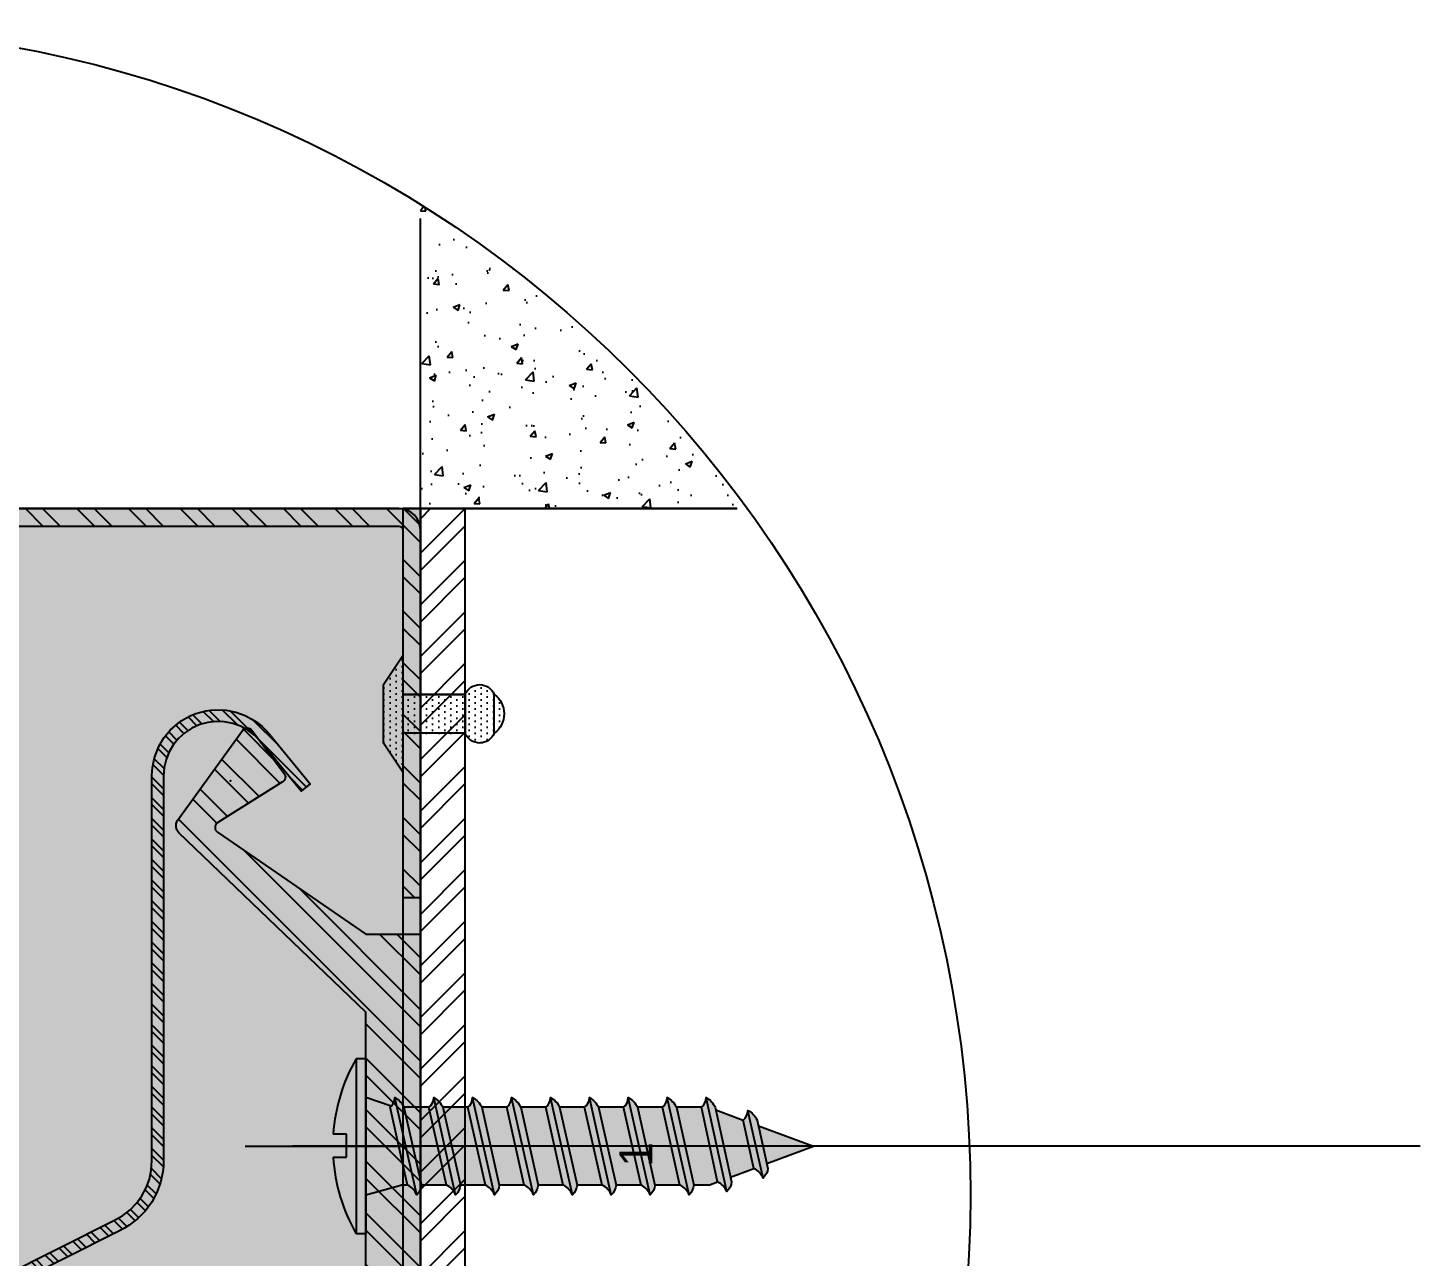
# Model space of a CAD drawing. Header units: millimetres. Extents: x -244126 to 368105, y -173968 to 259060.
# Drawn here: x 43836.1 to 43907.6, y 48492 to 48555.2 of the extents above; entities that cross this region are included whole.
import ezdxf
from ezdxf.xclip import XClip

# ---------------------------------------------------------------- set-up
doc = ezdxf.new("R2010")
doc.units = ezdxf.units.MM
doc.header["$MEASUREMENT"] = 0
doc.header["$XCLIPFRAME"] = 0
doc.linetypes.add('HIDDEN', pattern=[9.524999999999999, 6.35, -3.175])
for name, color, linetype in [('000 - H A T C H', 8, 'Continuous'), ('000 - SYMBOL CON', 1, 'Continuous'), ('000 - WIPEOUT', 250, 'Continuous'), ('001 - ASCESSORIES', 1, 'Continuous'), ('002 - STRUCTURAL STEEL', 4, 'Continuous'), ('004 - CONCRETE', 5, 'Continuous'), ('A03_SUN LOUVER', 7, 'Continuous')]:
    doc.layers.add(name, color=color, linetype=linetype)
doc.styles.add('Cetury Gothic', font='GOTHIC.TTF')

# ---------------------------------------------------------------- blocks, each defined once
blk = doc.blocks.new('*U2923')
at = {"layer": '001 - ASCESSORIES', "color": 0}
for points in [[(55, 0), (-19.99999999999999, 0), (-19.99999999999991, 2300.000000000007), (55.00000000000007, 2300.000000000007)], [(54.10000000000001, 0), (55, 0), (55.00000000000007, 2300.000000000007), (54.10000000000008, 2300.000000000007)]]:
    blk.add_lwpolyline(points, close=True, dxfattribs=at)
blk = doc.blocks.new('000 - CONCRETE_COLUMN_100x100mm.-CUT_VIEW')
at = {"layer": '000 - H A T C H'}
h = blk.add_hatch(dxfattribs=at)
h.set_pattern_fill('AR-CONC', color=256, scale=4)
h.set_pattern_definition([(49.99999999999999, (-55619.50714703618, -25057.84027409997), (28.69040730403014, -2.510085399303804), [3, -33]), (355, (-55619.50714703618, -25057.84027409997), (-5.55005334452, 30.08768534800047), [2.4, -26.4]), (100.45144446, (-55617.11627979618, -25058.04944785997), (23.14035386908448, 27.57759963874518), [2.549607679999999, -28.04568447999999]), (46.18420000000001, (-55619.50714703618, -25049.84027409997), (42.68965322686289, -6.620771231723062), [4.5, -49.5]), (96.63563549, (-55615.94967723618, -25050.39200637997), (37.38647782696913, 38.96474403098202), [3.82441368, -42.06855039999999]), (351.1841639899999, (-55619.50714703618, -25049.84027409997), (37.38647780219092, 38.96474401079961), [3.6, -39.60000004]), (21, (-55615.50714703618, -25051.84027409997), (23.87628208473847, -16.10475562661355), [3, -33]), (326.0000000000001, (-55615.50714703618, -25051.84027409997), (9.732613276863269, 29.00600180187412), [2.4, -26.4]), (71.45144474, (-55613.51745687618, -25053.18233705997), (33.60889506919884, 12.90124611225415), [2.5496076, -28.04568448]), (37.50000000000001, (-55619.50714703618, -25057.84027409997), (0.4863942126916267, 13.31575415325246), [0, -26.08, 0, -26.8, 0, -26.5]), (7.499999999999999, (-55619.50714703618, -25057.84027409997), (10.52278149768594, 15.77646847529441), [0, -15.28, 0, -25.48, 0, -10.1]), (327.5, (-55628.42714703618, -25057.84027409997), (21.35289744689636, -0.9021948693751902), [0, -10, 0, -31.2, 0, -41.4]), (317.5, (-55632.42714703618, -25057.84027409997), (23.32744677369545, 4.004199293292709), [0, -13, 0, -20.72, 0, -29.4])])
h.paths.add_polyline_path([(-49.99999999999272, -50), (50.00000000000728, -50), (50.00000000000728, 50), (-49.99999999999272, 50)])
at = {"layer": '004 - CONCRETE'}
blk.add_lwpolyline([(-49.99999999999272, -50), (50.00000000000728, -50), (50.00000000000728, 50), (-49.99999999999272, 50)], close=True, dxfattribs=at)
blk = doc.blocks.new('000 - ASSCESSORIES_FAMELINE_AL.WALL_ANGLE_WA-25x100x0.9mm._CUT_VIEW')
at = {"layer": '000 - H A T C H'}
h = blk.add_hatch(dxfattribs=at)
h.set_pattern_fill('ANSI32', color=8, scale=5)
h.set_pattern_definition([(45, (9126.765496107295, -47348.39203373419), (-1.325825214724777, 1.325825214724777), []), (45, (9127.649379582295, -47348.39203373419), (-1.325825214724777, 1.325825214724777), [])])
edge = h.paths.add_edge_path()
edge.add_arc((-18.89999999999236, -1.100000000007642), 0.2000000000061846, 89.99999999947892, 179.9999999994784, ccw=False)
edge.add_line((-18.89999999999054, -0.9000000000014552), (0, -0.9000000000014552))
edge.add_line((0, -0.9000000000014552), (0, 0))
edge.add_line((0, 0), (-18.89999999999054, 0))
edge.add_arc((-18.89999999999236, -1.10000000000764), 1.10000000000764, 89.99999999990526, 179.9999999999053)
edge.add_line((-20, -1.100000000005821), (-20, -73.89999999999418))
edge.add_arc((-18.89999999999236, -73.89999999999236), 1.10000000000764, 180.0000000000948, 270.0000000000948)
edge.add_line((-18.89999999999054, -75), (3.849999999983993, -75))
edge.add_arc((3.849999999983995, -73.84999999999854), 1.150000000001455, 270, 450)
edge.add_line((3.849999999983995, -72.69999999999709), (-3.000000000003636, -72.69999999999709))
edge.add_line((-3.000000000003636, -72.69999999999709), (-3.000000000003636, -73.59999999999854))
edge.add_line((-3.000000000003636, -73.59999999999854), (2.899999999994181, -73.59999999999854))
edge.add_line((2.899999999994181, -73.59999999999854), (3.849999999980357, -73.59999999999127))
edge.add_arc((3.849999999980357, -73.8499999999949), 0.250000000003638, -90, 90, ccw=False)
edge.add_line((3.849999999980357, -74.09999999999854), (-18.89999999999054, -74.09999999999854))
edge.add_arc((-18.89999999999236, -73.89999999999236), 0.2000000000061846, 180.0000000005211, 270.0000000005211, ccw=False)
edge.add_line((-19.09999999999854, -73.89999999999418), (-19.09999999999854, -6.594370931306912))
edge.add_line((-19.09999999999854, -6.594370931306912), (-19.09999999999854, -1.100000000005821))
at = {"layer": '001 - ASCESSORIES', "color": 0}
blk.add_lwpolyline([(-19.09999999999854, -1.100000000005821, -0.41421356237309), (-18.89999999999054, -0.9000000000014552), (0, -0.9000000000014552), (0, 0), (-18.89999999999054, 0, 0.4142135623730951), (-20, -1.100000000005821), (-20, -73.89999999999418, 0.4142135623730951), (-18.89999999999054, -75), (3.849999999983995, -75, 1), (3.849999999983995, -72.69999999999709), (-3.000000000003636, -72.69999999999709), (-3.000000000003636, -73.59999999999854), (2.899999999994181, -73.59999999999854), (3.849999999980357, -73.59999999999127, -1), (3.849999999980357, -74.09999999999854), (-18.89999999999054, -74.09999999999854, -0.4142135623730951), (-19.09999999999854, -73.89999999999418), (-19.09999999999854, -6.594370931306912)], format="xyb", close=True, dxfattribs=at)
blk = doc.blocks.new('000 - FAMELINE_AL.SUN_LV_70Z_CUT_VIEW')
at = {"layer": '000 - H A T C H'}
h = blk.add_hatch(dxfattribs=at)
h.set_pattern_fill('ANSI32', color=8, scale=2)
h.set_pattern_definition([(45, (0, 0), (-0.5303300858899107, 0.5303300858899107), []), (45, (0.35355339, 0), (-0.5303300858899107, 0.5303300858899107), [])])
edge = h.paths.add_edge_path()
edge.add_arc((-41.71909435685664, 63.80189602588693), 3.399999999999986, 359.7688178317894, 500.7773137959305)
edge.add_line((-44.35305455737182, 65.95183873724041), (-46.44665398359939, 63.3869064088849))
edge.add_line((-46.44665398359939, 63.3869064088849), (-45.98183747762232, 63.00750475393761))
edge.add_line((-45.98183747762232, 63.00750475393761), (-43.88823805138236, 65.57243708230635))
edge.add_arc((-41.71909435685045, 63.8018960258951), 2.799999999993822, -0.25475025521330963, 140.7773137957614, ccw=False)
edge.add_line((-38.91912203336574, 63.78944662088733), (-38.9191220333887, 44.01972320168352))
edge.add_arc((-34.9191220333887, 44.01972320168352), 4, 180, 244.3295045191594)
edge.add_line((-36.6519020997646, 40.41452234159676), (0.8728362579277018, 21.54602793816775))
edge.add_arc((-0.6000267984897698, 18.4816072070802), 3.400000000011559, 1.3181988833821379e-10, 64.32950451929122, ccw=False)
edge.add_line((2.799973201521789, 18.48160720708802), (2.799973201515968, -0.01085875736750097))
edge.add_arc((-1.672240363737032e-06, -4.791312291807515e-06), 2.799995911112356, 214.4412264402325, 359.7778968172909, ccw=False)
edge.add_line((-2.309177256072871, -1.58357203815649), (-4.075200694191153, 0.9916572906804504))
edge.add_line((-4.075200694191153, 0.9916572906804504), (-4.570024391912739, 0.6523204253608128))
edge.add_line((-4.570024391912739, 0.6523204253608128), (-2.804000953798055, -1.922908903484404))
edge.add_arc((1.343924971308752e-13, -6.008527009271347e-13), 3.399999999999771, 214.4412879448393, 359.7725146033154)
edge.add_line((3.399973201521789, -0.01349921971996082), (3.399973201521789, 18.48160720708802))
edge.add_arc((-0.600026798489675, 18.48160720708033), 4.000000000011464, 1.101744141655805e-10, 64.32950451926962)
edge.add_line((1.132753267884254, 22.08680806718075), (-36.39198508980822, 40.95530247060977))
edge.add_arc((-34.9191220333887, 44.01972320168352), 3.400000000000007, 180, 244.3295045191593, ccw=False)
edge.add_line((-38.3191220333887, 44.01972320168352), (-38.31912203338288, 63.78817741812782))
at = {"layer": 'A03_SUN LOUVER', "color": 0}
blk.add_lwpolyline([(-38.31912203339264, 63.78817743708649, 0.706785714724799), (-44.35305455737182, 65.95183873724041), (-46.44665398359939, 63.3869064088849), (-45.98183747762232, 63.00750475393761), (-43.88823805138236, 65.57243708230635, -0.7069399320194617), (-38.91912203336574, 63.78944662088733), (-38.9191220333887, 44.01972320168352, 0.2883019779868358), (-36.6519020997646, 40.41452234159676), (0.8728362579277018, 21.54602793816775, -0.2883019779868358), (2.799973201521789, 18.48160720708802), (2.799973201515968, -0.01085875736750097, -0.7354915496662431), (-2.309177256072871, -1.58357203815649), (-4.075200694191153, 0.9916572906804504), (-4.570024391912739, 0.6523204253608128), (-2.804000953798055, -1.922908903484404, 0.7354549486294412), (3.399973201521789, -0.01349921971996082), (3.399973201521789, 18.48160720708802, 0.2883019779868358), (1.132753267884254, 22.08680806718075), (-36.39198508980822, 40.95530247060977, -0.2883019779868358), (-38.3191220333887, 44.01972320168352), (-38.31912203338288, 63.78817741812782)], format="xyb", dxfattribs=at)
blk = doc.blocks.new('000 - ASSCESSORIES_FAMELINE_AL.FLEX_BK_FOR_70Z_[70Z-BK]_CUT_VIEW')
at = {"layer": '000 - H A T C H'}
h = blk.add_hatch(dxfattribs=at)
h.set_pattern_fill('ANSI32', color=8, scale=0.005)
h.set_pattern_definition([(45, (9.087006977919415, -46.378), (-0.001325825214724777, 0.001325825214724777), []), (45, (9.087890861394415, -46.378), (-0.001325825214724777, 0.001325825214724777), [])])
edge = h.paths.add_edge_path()
edge.add_line((-0.01277954649654411, -0.00975276040116313), (-0.01297954649656303, -0.009952760401567673))
edge.add_line((-0.01297954649656141, -0.009952760401567673), (-0.01317954649658215, -0.00975276040116313))
edge.add_line((-0.01317954649658226, -0.00975276040116313), (-0.013379546496603, -0.009952760401567673))
edge.add_line((-0.01337954649660311, -0.009952760401567673), (-0.01357954649662385, -0.00975276040116313))
edge.add_line((-0.01357954649662396, -0.00975276040116313), (-0.0137795464966447, -0.009952760401567673))
edge.add_line((-0.01377954649664481, -0.009952760401567673), (-0.01397954649666919, -0.00975276040116313))
edge.add_line((-0.01397954649666922, -0.00975276040116313), (-0.01417954649669177, -0.009952760401567673))
edge.add_line((-0.01417954649669184, -0.009952760401567673), (-0.01437954649671258, -0.00975276040116313))
edge.add_line((-0.01437954649671269, -0.00975276040116313), (-0.01457954649673343, -0.009952760401567673))
edge.add_line((-0.01457954649673354, -0.009952760401567673), (-0.01477954649675428, -0.00975276040116313))
edge.add_line((-0.01477954649675439, -0.00975276040116313), (-0.01497954649677513, -0.009952760401567673))
edge.add_line((-0.01497954649677524, -0.009952760401567673), (-0.01517954649679416, -0.00975276040116313))
edge.add_line((-0.01517954649679432, -0.00975276040116313), (-0.01537954649681505, -0.009952760401567673))
edge.add_line((-0.01537954649681517, -0.009952760401567673), (-0.0155795464968359, -0.00975276040116313))
edge.add_line((-0.01557954649683602, -0.00975276040116313), (-0.01577954649685675, -0.009952760401567673))
edge.add_line((-0.01577954649685687, -0.009952760401567673), (-0.0159795464968776, -0.00975276040116313))
edge.add_line((-0.01597954649687772, -0.00975276040116313), (-0.01617954649689663, -0.009952760401567673))
edge.add_line((-0.01617954649689501, -0.009952760401567673), (-0.01637954649691575, -0.00975276040116313))
edge.add_line((-0.01637954649691586, -0.00975276040116313), (-0.0165795464969366, -0.009952760401567673))
edge.add_line((-0.01657954649693671, -0.009952760401567673), (-0.01677954649695745, -0.00975276040116313))
edge.add_line((-0.01677954649695756, -0.00975276040116313), (-0.0169795464969783, -0.009952760401567673))
edge.add_line((-0.01697954649697841, -0.009952760401567673), (-0.01717954649700279, -0.00975276040116313))
edge.add_line((-0.01717954649700282, -0.00975276040116313), (-0.01737954649702537, -0.009952760401567673))
edge.add_line((-0.01737954649702544, -0.009952760401567673), (-0.01757954649704618, -0.00975276040116313))
edge.add_line((-0.01757954649704629, -0.00975276040116313), (-0.01777954649706703, -0.009952760401567673))
edge.add_line((-0.01777954649706714, -0.009952760401567673), (-0.01797954649708788, -0.00975276040116313))
edge.add_line((-0.01797954649708799, -0.00975276040116313), (-0.01817954649710873, -0.009952760401567673))
edge.add_line((-0.01817954649710884, -0.009952760401567673), (-0.01837954649712776, -0.00975276040116313))
edge.add_line((-0.01837954649712792, -0.00975276040116313), (-0.01857954649714865, -0.009952760401567673))
edge.add_line((-0.01857954649714877, -0.009952760401567673), (-0.0187795464971695, -0.00975276040116313))
edge.add_line((-0.01877954649716962, -0.00975276040116313), (-0.01897954649719035, -0.009952760401567673))
edge.add_line((-0.01897954649719047, -0.009952760401567673), (-0.0191795464972112, -0.00975276040116313))
edge.add_line((-0.01917954649721132, -0.00975276040116313), (-0.01937954649723024, -0.009952760401567673))
edge.add_line((-0.01937954649722862, -0.009952760401567673), (-0.01957954649724935, -0.00975276040116313))
edge.add_line((-0.01957954649724947, -0.00975276040116313), (-0.0197795464972702, -0.009952760401567673))
edge.add_line((-0.01977954649727032, -0.009952760401567673), (-0.01997954649729105, -0.00975276040116313))
edge.add_line((-0.01997954649729117, -0.00975276040116313), (-0.0201795464973119, -0.009952760401567673))
edge.add_line((-0.02017954649731202, -0.009952760401567673), (-0.02037954649733639, -0.00975276040116313))
edge.add_line((-0.02037954649733642, -0.00975276040116313), (-0.02057954649735898, -0.009952760401567673))
edge.add_line((-0.02057954649735905, -0.009952760401567673), (-0.02077954649737978, -0.00975276040116313))
edge.add_line((-0.0207795464973799, -0.00975276040116313), (-0.02097954649740063, -0.009952760401567673))
edge.add_line((-0.02097954649740075, -0.009952760401567673), (-0.02117954649742148, -0.00975276040116313))
edge.add_line((-0.0211795464974216, -0.00975276040116313), (-0.02137954649744233, -0.009952760401567673))
edge.add_line((-0.02137954649744245, -0.009952760401567673), (-0.02157954649746137, -0.00975276040116313))
edge.add_line((-0.02157954649746152, -0.00975276040116313), (-0.02177954649748226, -0.009952760401567673))
edge.add_line((-0.02177954649748237, -0.009952760401567673), (-0.02197954649750311, -0.00975276040116313))
edge.add_line((-0.02197954649750322, -0.00975276040116313), (-0.02217954649752396, -0.009952760401567673))
edge.add_line((-0.02217954649752407, -0.009952760401567673), (-0.02237954649754481, -0.00975276040116313))
edge.add_line((-0.02237954649754492, -0.00975276040116313), (-0.02257954649756384, -0.009952760401567673))
edge.add_line((-0.02257954649756222, -0.009952760401567673), (-0.02277954649758296, -0.00975276040116313))
edge.add_line((-0.02277954649758307, -0.00975276040116313), (-0.02297954649760381, -0.009952760401567673))
edge.add_line((-0.02297954649760392, -0.009952760401567673), (-0.02317954649762466, -0.00975276040116313))
edge.add_line((-0.02317954649762477, -0.00975276040116313), (-0.02337954649764551, -0.009952760401567673))
edge.add_line((-0.02337954649764562, -0.009952760401567673), (-0.02357954649767, -0.00975276040116313))
edge.add_line((-0.02357954649767002, -0.00975276040116313), (-0.02377954649769258, -0.009952760401567673))
edge.add_line((-0.02377954649769265, -0.009952760401567673), (-0.02397954649771339, -0.00975276040116313))
edge.add_line((-0.0239795464977135, -0.00975276040116313), (-0.02417954649774151, -0.009952760401567673))
edge.add_line((-0.02417954649774146, -0.009952760401567673), (-0.02437954649775492, -0.00975276040116313))
edge.add_line((-0.0243795464977552, -0.00975276040116313), (-0.02457954649778321, -0.009952760401567673))
edge.add_line((-0.02457954649778316, -0.009952760401567673), (-0.02477954649780389, -0.00975276040116313))
edge.add_line((-0.02477954649780401, -0.00975276040116313), (-0.02497954649782474, -0.009952760401567673))
edge.add_line((-0.02497954649782486, -0.009952760401567673), (-0.02517954649784377, -0.00975276040116313))
edge.add_line((-0.02517954649784393, -0.00975276040116313), (-0.02537954649786467, -0.009952760401567673))
edge.add_line((-0.02537954649786478, -0.009952760401567673), (-0.02557954649788552, -0.00975276040116313))
edge.add_line((-0.02557954649788563, -0.00975276040116313), (-0.02577954649790637, -0.009952760401567673))
edge.add_line((-0.02577954649790648, -0.009952760401567673), (-0.02597954649792722, -0.00975276040116313))
edge.add_line((-0.02597954649792555, -0.00975276040116313), (-0.02617954649794447, -0.009952760401567673))
edge.add_line((-0.02617954649794463, -0.009952760401567673), (-0.02637954649796536, -0.00975276040116313))
edge.add_line((-0.02637954649796548, -0.00975276040116313), (-0.02657954649798621, -0.009952760401567673))
edge.add_line((-0.02657954649798633, -0.009952760401567673), (-0.02677954649800706, -0.00975276040116313))
edge.add_line((-0.02677954649800718, -0.00975276040116313), (-0.02697954649802974, -0.009952760401567673))
edge.add_line((-0.0269795464980298, -0.009952760401567673), (-0.02717954649805418, -0.00975276040116313))
edge.add_line((-0.02717954649805421, -0.00975276040116313), (-0.02737954649807494, -0.009952760401567673))
edge.add_line((-0.02737954649807506, -0.009952760401567673), (-0.02757954649809579, -0.00975276040116313))
edge.add_line((-0.02757954649809591, -0.00975276040116313), (-0.02967954649830546, -0.00975276040116313))
edge.add_line((-0.02967954649830595, -0.00975276040116313), (-0.02967954649830595, -0.005952760400752766))
edge.add_line((-0.02967954649830595, -0.005952760400752766), (-0.05031824556958587, 0.03563496930928506))
edge.add_arc((-0.05121400561373868, 0.03519043141033507), 0.001000000000151382, 26.39377746178776, 75.8219355794282)
edge.add_line((-0.05096906939608736, 0.03615997060479259), (-0.05502790629977783, 0.03718536098029273))
edge.add_arc((-0.0552728425175335, 0.03621582178585214), 0.001000000000162513, 75.82193557346436, 104.1780643993373)
edge.add_line((-0.05551777873482955, 0.03718536098040914), (-0.06002284251777767, 0.03604723960325629))
edge.add_line((-0.06002284251777645, 0.03604723960325629), (-0.06566181365886668, 0.03683974531472614))
edge.add_arc((-0.06559222710857426, 0.03733487934893276), 0.0004999999998133708, 168.4409523074406, 262.0000000186345, ccw=False)
edge.add_line((-0.06608208646855651, 0.03743506820683962), (-0.06601507415376996, 0.0377627155153312))
edge.add_arc((-0.06552521479402351, 0.03766252665701586), 0.0004999999996624719, 87.06799968467601, 168.4409522554503, ccw=False)
edge.add_arc((-0.06495843581486405, 0.04872858665620328), 0.01058056507243212, 267.06799962155, 291.9915223716762)
edge.add_arc((-0.0601375721881432, 0.03943023958709091), 0.001000000000519413, 210.8217160004619, 511.7252351100696)
edge.add_arc((-0.06392995079279906, 0.03099271075333121), 0.009374857828702345, 71.90549630057217, 97.73897321563683)
edge.add_arc((-0.06523276939259937, 0.0405794483473656), 0.0002999999997556577, 168.4409523378007, 277.73897327017005, ccw=False)
edge.add_line((-0.06552668500849279, 0.04063956166192639), (-0.06541458793621961, 0.04118764456461924))
edge.add_arc((-0.06492472857595288, 0.04108745570658101), 0.0005000000001152923, 105.0000000089477, 168.4409522992529, ccw=False)
edge.add_line((-0.06505413809860983, 0.0415704186198198), (-0.06025266056207801, 0.0428301757283478))
edge.add_line((-0.06025266056207812, 0.0428301757283478), (-0.0492526605609267, 0.03804723960366374))
edge.add_line((-0.04925266056092603, 0.03804723960366374), (-0.02567954649789006, -0.006952760400956493))
edge.add_line((-0.02567954649789073, -0.006952760400956493), (-0.01187954649644718, -0.006952760400956493))
edge.add_line((-0.01187954649644674, -0.006952760400956493), (-0.002662942001011132, 0.002656586377350152))
edge.add_arc((-0.002304552747116162, 0.002307935918011594), 0.0005000000001045974, 59.98307022082429, 135.7891445572969, ccw=False)
edge.add_line((-0.002054424811218425, 0.002740874730996268), (0.002599041332761615, -0.0006066714323025623))
edge.add_arc((0.002423851587606052, -0.0008502049067118378), 0.0002999999999414777, -53.13000000248172, 54.27003670094422, ccw=False)
edge.add_line((0.002603852016303421, -0.001090204585118215), (0.0003817467584736676, -0.002756789730629123))
edge.add_arc((0.0002017463293952915, -0.002516790052546014), 0.0002999999999117129, 212.0053832946578, 306.8700000934011, ccw=False)
edge.add_line((-5.265316149127841e-05, -0.002675789734887246), (-0.002137095849296046, 0.0006593185663730881))
edge.add_arc((-0.002391495340415162, 0.0005003188842422901), 0.0003000000000012833, 32.00538323809544, 145.4914770709103)
edge.add_line((-0.002638707917848038, 0.0006702775308511377), (-0.007879546496031722, -0.006952760400956493))
edge.add_line((-0.007879546496033285, -0.006952760400956493), (-0.007879546496033285, -0.00975276040116313))
edge.add_line((-0.007879546496033285, -0.00975276040116313), (-0.00997954649625011, -0.00975276040116313))
edge.add_line((-0.009979546496248659, -0.00975276040116313), (-0.01017954649626939, -0.009952760401567673))
edge.add_line((-0.01017954649626951, -0.009952760401567673), (-0.01037954649629024, -0.00975276040116313))
edge.add_line((-0.01037954649629036, -0.00975276040116313), (-0.0105795464963111, -0.009952760401567673))
edge.add_line((-0.01057954649631121, -0.009952760401567673), (-0.01077954649633558, -0.00975276040116313))
edge.add_line((-0.01077954649633561, -0.00975276040116313), (-0.01097954649635817, -0.009952760401567673))
edge.add_line((-0.01097954649635824, -0.009952760401567673), (-0.01117954649637897, -0.00975276040116313))
edge.add_line((-0.01117954649637909, -0.00975276040116313), (-0.01137954649639982, -0.009952760401567673))
edge.add_line((-0.01137954649639994, -0.009952760401567673), (-0.01157954649642067, -0.00975276040116313))
edge.add_line((-0.01157954649642079, -0.00975276040116313), (-0.01177954649644153, -0.009952760401567673))
edge.add_line((-0.01177954649644164, -0.009952760401567673), (-0.01197954649646056, -0.00975276040116313))
edge.add_line((-0.01197954649646071, -0.00975276040116313), (-0.01217954649648145, -0.009952760401567673))
edge.add_line((-0.01217954649648156, -0.009952760401567673), (-0.0123795464965023, -0.00975276040116313))
edge.add_line((-0.01237954649650241, -0.00975276040116313), (-0.01257954649652315, -0.009952760401567673))
edge.add_line((-0.01257954649652326, -0.009952760401567673), (-0.012779546496544, -0.00975276040116313))
at = {"layer": '001 - ASCESSORIES', "color": 0, "linetype": 'ByBlock'}
blk.add_lwpolyline([(-0.02567954649789073, -0.006952760400956493), (-0.01187954649644674, -0.006952760400956493), (-0.002662942001011359, 0.002656586377348447, -0.343381406372472), (-0.002054424811218425, 0.002740874730996268), (0.002599041332763008, -0.0006066714323011979, -0.5062323687275436), (0.002603852016303421, -0.001090204585118215), (0.0003817467584728007, -0.002756789730625542, -0.4393056243868863), (-5.265316149127841e-05, -0.002675789734887246), (-0.002137095849295889, 0.0006593185663774648, 0.5400558432090684), (-0.002638707917848038, 0.0006702775308511377), (-0.007879546496033285, -0.006952760400956493), (-0.007879546496033285, -0.00975276040116313), (-0.009979546496248659, -0.00975276040116313), (-0.01017954649626951, -0.009952760401567673), (-0.01037954649629036, -0.00975276040116313), (-0.01057954649631121, -0.009952760401567673), (-0.01077954649633561, -0.00975276040116313), (-0.01097954649635824, -0.009952760401567673), (-0.01117954649637909, -0.00975276040116313), (-0.01137954649639994, -0.009952760401567673), (-0.01157954649642079, -0.00975276040116313), (-0.01177954649644164, -0.009952760401567673), (-0.01197954649646071, -0.00975276040116313), (-0.01217954649648156, -0.009952760401567673), (-0.01237954649650241, -0.00975276040116313), (-0.01257954649652326, -0.009952760401567673), (-0.01277954649654411, -0.00975276040116313), (-0.01297954649656141, -0.009952760401567673), (-0.01317954649658226, -0.00975276040116313), (-0.01337954649660311, -0.009952760401567673), (-0.01357954649662396, -0.00975276040116313), (-0.01377954649664481, -0.009952760401567673), (-0.01397954649666922, -0.00975276040116313), (-0.01417954649669184, -0.009952760401567673), (-0.01437954649671269, -0.00975276040116313), (-0.01457954649673354, -0.009952760401567673), (-0.01477954649675439, -0.00975276040116313), (-0.01497954649677524, -0.009952760401567673), (-0.01517954649679432, -0.00975276040116313), (-0.01537954649681517, -0.009952760401567673), (-0.01557954649683602, -0.00975276040116313), (-0.01577954649685687, -0.009952760401567673), (-0.01597954649687772, -0.00975276040116313), (-0.01617954649689501, -0.009952760401567673), (-0.01637954649691586, -0.00975276040116313), (-0.01657954649693671, -0.009952760401567673), (-0.01677954649695756, -0.00975276040116313), (-0.01697954649697841, -0.009952760401567673), (-0.01717954649700282, -0.00975276040116313), (-0.01737954649702544, -0.009952760401567673), (-0.01757954649704629, -0.00975276040116313), (-0.01777954649706714, -0.009952760401567673), (-0.01797954649708799, -0.00975276040116313), (-0.01817954649710884, -0.009952760401567673), (-0.01837954649712792, -0.00975276040116313), (-0.01857954649714877, -0.009952760401567673), (-0.01877954649716962, -0.00975276040116313), (-0.01897954649719047, -0.009952760401567673), (-0.01917954649721132, -0.00975276040116313), (-0.01937954649722862, -0.009952760401567673), (-0.01957954649724947, -0.00975276040116313), (-0.01977954649727032, -0.009952760401567673), (-0.01997954649729117, -0.00975276040116313), (-0.02017954649731202, -0.009952760401567673), (-0.02037954649733642, -0.00975276040116313), (-0.02057954649735905, -0.009952760401567673), (-0.0207795464973799, -0.00975276040116313), (-0.02097954649740075, -0.009952760401567673), (-0.0211795464974216, -0.00975276040116313), (-0.02137954649744245, -0.009952760401567673), (-0.02157954649746152, -0.00975276040116313), (-0.02177954649748237, -0.009952760401567673), (-0.02197954649750322, -0.00975276040116313), (-0.02217954649752407, -0.009952760401567673), (-0.02237954649754492, -0.00975276040116313), (-0.02257954649756222, -0.009952760401567673), (-0.02277954649758307, -0.00975276040116313), (-0.02297954649760392, -0.009952760401567673), (-0.02317954649762477, -0.00975276040116313), (-0.02337954649764562, -0.009952760401567673), (-0.02357954649767002, -0.00975276040116313), (-0.02377954649769265, -0.009952760401567673), (-0.0239795464977135, -0.00975276040116313), (-0.02417954649774146, -0.009952760401567673), (-0.0243795464977552, -0.00975276040116313), (-0.02457954649778316, -0.009952760401567673)], format="xyb", dxfattribs=at)
at = {"layer": '001 - ASCESSORIES', "color": 0}
blk.add_point((6.834375005482229e-06, 7.105427357601002e-15), dxfattribs=at)
at = {"layer": 'Defpoints', "color": 250, "linetype": 'HIDDEN', "ltscale": 0.5}
blk.add_line((-0.01877954649716784, -0.000752955738271055), (-0.01877954649716784, -0.01315256506364193), dxfattribs=at)
blk = doc.blocks.new('*U2958')
at = {"layer": '001 - ASCESSORIES', "color": 2, "xscale": 1000, "yscale": 1000, "zscale": 1000}
blk.add_blockref('000 - ASSCESSORIES_FAMELINE_AL.FLEX_BK_FOR_70Z_[70Z-BK]_CUT_VIEW', (1136, 9.75276040116296), dxfattribs=at)
at = {"layer": 'A03_SUN LOUVER', "color": 3, "xscale": -1, "rotation": 270}
blk.add_blockref('000 - FAMELINE_AL.SUN_LV_70Z_CUT_VIEW', (1072.458729009578, 52.11176187917954), dxfattribs=at)
blk = doc.blocks.new('*U2922')
at = {"color": 0}
blk.add_wipeout([(0, 2300), (100, 2300), (100, 0), (0, 0)], dxfattribs=at).dxf.layer = '000 - WIPEOUT'
at = {"layer": '002 - STRUCTURAL STEEL', "color": 0, "linetype": 'ByBlock'}
blk.add_lwpolyline([(0, 2300), (100, 2300), (100, 0), (0, 0)], close=True, dxfattribs=at)
blk = doc.blocks.new('000 - DYNAMIC_VIEW_ASSCESSORIES_PHILLIPS_HEAD_SELF_DRILLING_SCREW_No.8x25mm._SIDE_VIEW')
at = {"layer": '000 - H A T C H', "linetype": 'ByBlock'}
h = blk.add_hatch(color=250, dxfattribs=at)
h.dxf.hatch_style = 1
edge = h.paths.add_edge_path()
edge.add_arc((3.004541472591882, 1.572131985994915), 1.04645436818185, 384.1341226855835, 422.4587230169149)
edge.add_arc((2.831812036674819, 2.512814835426965), 0.6567219107839141, 308.6596436729191, 358.88189727229064, ccw=False)
edge.add_line((3.242061488890613, 2.000000000407439), (1.959526135578926, 1.999999999952692))
edge.add_arc((1.004541472184428, 1.572131985994915), 1.04645436818185, 384.1341226855835, 422.4587230169149)
edge.add_arc((0.8318120360399917, 2.512814835426965), 0.6567219110112446, 315.6091470700266, 358.88189727267775, ccw=False)
edge.add_line((1.301095248663842, 2.053405502920199), (0, 2.500000000509303))
edge.add_line((0, 2.500000000509303), (1.224646798839942e-16, 4.500000000007262))
edge.add_line((0, 4.500000000007262), (-0.4999999996471161, 4.500000000007262))
edge.add_arc((7.337500000176078, -4.547615617411793e-10), 9.037500000076724, 150.1371656406266, 176.0119282285309)
edge.add_line((-1.678116154835152, 0.6285472118179172), (-0.9934728495863965, 0.6285472118179172))
edge.add_line((-0.9934728495863965, 0.6285472118179172), (-0.9934728495863966, -0.5642561354761852))
edge.add_line((-0.9934728495863965, -0.5642561354761852), (-1.682368139881874, -0.5642561354761852))
edge.add_arc((7.337499999948704, -4.547615617411793e-10), 9.037499999769851, 183.5795890578686, 209.8628343536553)
edge.add_line((-0.5000000001018634, -4.50000000000729), (0, -4.50000000000729))
edge.add_line((0, -4.50000000000729), (1.224646799118394e-16, -2.500000000054584))
edge.add_line((0, -2.500000000054584), (1.798302246243111, -1.99999999995272))
edge.add_line((1.798302246243111, -1.99999999995272), (2.14114074515237, -1.99999999995272))
edge.add_arc((1.719220970699098, -2.869498795917039), 0.9664597520114843, 382.4775851523066, 424.1152605710679, ccw=False)
edge.add_arc((2.018123876268874, -1.896586149541704), 0.8468196992643867, 314.5560261849951, 352.9855147651136)
edge.add_line((2.858605392248137, -1.99999999995272), (4.141140744650329, -1.99999999995272))
edge.add_arc((3.719220970197057, -2.869498795917039), 0.9664597520114843, 382.4775851523066, 424.1152605710679, ccw=False)
edge.add_arc((4.018123875766832, -1.896586149541704), 0.8468196992643867, 314.5560261849951, 352.9855147651136)
edge.add_line((4.858605391746096, -1.99999999995272), (6.141140745057783, -1.99999999995272))
edge.add_arc((5.719220970604511, -2.869498795917039), 0.9664597520114843, 382.4775851523066, 424.1152605710679, ccw=False)
edge.add_arc((6.018123876174286, -1.896586149541704), 0.8468196992643867, 314.5560261849951, 352.9855147651136)
edge.add_line((6.858605392153549, -1.99999999995272), (8.141140744555742, -1.99999999995272))
edge.add_arc((7.719220970102469, -2.869498795917039), 0.9664597520114843, 382.4775851523066, 424.1152605710679, ccw=False)
edge.add_arc((8.018123875672245, -1.896586149541704), 0.8468196992643867, 314.5560261849951, 352.9855147651136)
edge.add_line((8.858605391651508, -1.99999999995272), (10.1411407449632, -1.99999999995272))
edge.add_arc((9.719220970509923, -2.869498795917039), 0.9664597520114843, 382.4775851523066, 424.1152605710679, ccw=False)
edge.add_arc((10.0181238760797, -1.896586149541704), 0.8468196992643867, 314.5560261849951, 352.9855147651136)
edge.add_line((10.85860539205896, -1.99999999995272), (12.1411407449159, -1.99999999995272))
edge.add_arc((11.71922097023526, -2.869498795462292), 0.9664597517016228, 382.4775851325489, 424.11526054717115, ccw=False)
edge.add_arc((12.01812387557766, -1.896586149541704), 0.8468196992643867, 314.5560261849951, 352.9855147651136)
edge.add_line((12.85860539155692, -1.99999999995272), (14.14114074441386, -1.99999999995272))
edge.add_arc((13.71922096996059, -2.869498795917039), 0.9664597520114843, 382.4775851523066, 424.1152605710679, ccw=False)
edge.add_arc((14.01812387553036, -1.896586149541704), 0.8468196992643867, 314.5560261849951, 352.9855147651136)
edge.add_line((14.85860539150963, -1.99999999995272), (16.14114074482131, -1.99999999995272))
edge.add_arc((15.71922097014067, -2.869498795462292), 0.9664597517016228, 382.4775851325489, 424.11526054717115, ccw=False)
edge.add_arc((16.01812387548307, -1.896586149541704), 0.8468196992643867, 314.5560261849951, 352.9855147651136)
edge.add_line((16.85860539146233, -1.99999999995272), (17.62908327873447, -1.99999999995272))
edge.add_line((17.62908327873447, -1.99999999995272), (18.07878358317794, -1.832542439842669))
edge.add_arc((17.65686380872467, -2.702041235806988), 0.9664597520114843, 382.4775851523066, 424.1152605710679, ccw=False)
edge.add_arc((17.95576671429444, -1.729128589431653), 0.8468196992643867, 314.5560261849951, 352.9855147651136)
edge.add_line((18.7962482302737, -1.832542439842669), (18.74230570797408, -1.585462785442374))
edge.add_line((18.74230570797408, -1.585462785442374), (19.94712341797822, -1.136817694259676))
edge.add_arc((19.52520364352495, -2.006316490223995), 0.9664597520114843, 382.4775851523066, 424.1152605710679, ccw=False)
edge.add_arc((19.82410654909472, -1.03340384384866), 0.8468196992643867, 314.5560261849951, 352.9855147651136)
edge.add_line((20.66458806507399, -1.136817694259676), (20.60917509220417, -0.8902856002350887))
edge.add_line((20.60917509220417, -0.8902856002350887), (23.00000000013824, -1.432187701766452e-14))
edge.add_line((23.00000000013824, -1.4210854715202e-14), (20.17239875135601, 1.052930587320575))
edge.add_line((20.17239875135601, 1.052930587320574), (20.10686246262594, 1.344501272342299))
edge.add_arc((19.15187779923144, 0.9166332583845218), 1.04645436818185, 384.1341226855835, 422.4587230169149)
edge.add_arc((18.97914836331438, 1.857316107816573), 0.6567219107839141, 308.6596436729191, 358.88189727229064, ccw=False)
edge.add_line((19.38939781553017, 1.344501272797046), (17.98876747034228, 1.866062271801624))
edge.add_line((17.98876747034228, 1.866062271801624), (17.95952613565532, 1.999999999952692))
edge.add_arc((17.00454147226083, 1.572131985994915), 1.04645436818185, 384.1341226855835, 422.4587230169149)
edge.add_arc((16.83181203634376, 2.512814835426965), 0.6567219107839141, 308.6596436729191, 358.88189727229064, ccw=False)
edge.add_line((17.24206148855956, 2.000000000407439), (15.95952613570262, 1.999999999952692))
edge.add_arc((15.00454147230812, 1.572131985994915), 1.04645436818185, 384.1341226855835, 422.4587230169149)
edge.add_arc((14.83181203639106, 2.512814835426965), 0.6567219107839141, 308.6596436729191, 358.88189727229064, ccw=False)
edge.add_line((15.24206148860685, 2.000000000407439), (13.95952613574991, 1.999999999952692))
edge.add_arc((13.00454147235541, 1.572131985994915), 1.04645436818185, 384.1341226855835, 422.4587230169149)
edge.add_arc((12.83181203643835, 2.512814835426965), 0.6567219107839141, 308.6596436729191, 358.88189727229064, ccw=False)
edge.add_line((13.24206148865414, 2.000000000407439), (11.9595261357972, 1.999999999952692))
edge.add_arc((11.00454147240271, 1.572131985994915), 1.04645436818185, 384.1341226855835, 422.4587230169149)
edge.add_arc((10.83181203648564, 2.512814835426965), 0.6567219107839141, 308.6596436729191, 358.88189727229064, ccw=False)
edge.add_line((11.24206148870144, 2.000000000407439), (9.959526135389751, 1.999999999952692))
edge.add_arc((9.004541471995253, 1.572131985994915), 1.04645436818185, 384.1341226855835, 422.4587230169149)
edge.add_arc((8.83181203607819, 2.512814835426965), 0.6567219107839141, 308.6596436729191, 358.88189727229064, ccw=False)
edge.add_line((9.242061488293984, 2.000000000407439), (7.959526135891792, 1.999999999952692))
edge.add_arc((7.004541472497294, 1.572131985994915), 1.04645436818185, 384.1341226855835, 422.4587230169149)
edge.add_arc((6.831812036580232, 2.512814835426965), 0.6567219107839141, 308.6596436729191, 358.88189727229064, ccw=False)
edge.add_line((7.242061488796026, 2.000000000407439), (5.959526135484339, 1.999999999952692))
edge.add_arc((5.004541472089841, 1.572131985994915), 1.04645436818185, 384.1341226855835, 422.4587230169149)
edge.add_arc((4.831812036172778, 2.512814835426965), 0.6567219107839141, 308.6596436729191, 358.88189727229064, ccw=False)
edge.add_line((5.242061488388572, 2.000000000407439), (3.95952613598638, 1.999999999952692))
at = {"layer": '001 - ASCESSORIES', "color": 0, "linetype": 'ByBlock'}
for p, q in [((0, 4.500000000007262), (-0.5000000001018634, 4.500000000007262)), ((-0.5000000001018634, 4.500000000007262), (-0.5000000001018634, -4.50000000000729)), ((0, 4.500000000007262), (0, -4.50000000000729)), ((1.301095248891215, 2.053405502920199), (0, 2.500000000054555)), ((2.612257975670218, -2.500000000054584), (1.488408905061078, 2.500000000054555)), ((4.612257975168177, -2.500000000054584), (3.488408905468532, 2.500000000054555)), ((6.612257975575631, -2.500000000054584), (5.488408904966491, 2.500000000054555)), ((8.61225797507359, -2.500000000054584), (7.488408905373944, 2.500000000054555)), ((10.61225797548104, -2.500000000054584), (9.488408904871903, 2.500000000054555)), ((12.612257974979, -2.500000000054584), (11.48840890527936, 2.500000000054555)), ((14.61225797493171, -2.500000000054584), (13.48840890523206, 2.500000000054555)), ((16.61225797488441, -2.500000000054584), (15.48840890518477, 2.500000000054555)), ((18.54990081369579, -2.332542439944532), (17.48840890513748, 2.500000000054555)), ((3.242061487981118, 1.999999999952692), (1.959526135578926, 1.999999999952692)), ((5.242061487479077, 1.999999999952692), (3.95952613598638, 1.999999999952692)), ((7.242061487886531, 1.999999999952692), (5.959526135484339, 1.999999999952692)), ((9.242061488293984, 1.999999999952692), (7.959526135891792, 1.999999999952692)), ((11.24206148824669, 1.999999999952692), (9.959526135844499, 1.999999999952692)), ((13.2420614881994, 1.999999999952692), (11.9595261357972, 1.999999999952692)), ((15.2420614881521, 1.999999999952692), (13.95952613574991, 1.999999999952692)), ((17.24206148810481, 1.999999999952692), (15.95952613570262, 1.999999999952692)), ((17.98876747034228, 1.866062271801624), (19.38939781553017, 1.344501272797046)), ((20.41824064849607, -1.63681769436154), (19.63574523210809, 1.844501272444163)), ((20.17239875135601, 1.052930587320574), (23.00000000013824, -1.4210854715202e-14)), ((-0.9934728495863965, 0.6285472118179172), (-1.678116154835152, 0.6285472118179172)), ((-0.9934728495863965, -0.5642561354761852), (-0.9934728495863965, 0.6285472118179172)), ((-1.682368139881874, -0.5642561354761852), (-0.9934728495863965, -0.5642561354761852)), ((0, -1.4210854715202e-14), (-0.5000000001018634, -1.4210854715202e-14)), ((20.60917509220417, -0.8902856002350887), (23.00000000013824, -1.4210854715202e-14)), ((18.74230570774671, -1.585462785442374), (19.94712341797822, -1.136817694259676)), ((0, -2.500000000054584), (1.798302246243111, -1.99999999995272)), ((2.14114074515237, -1.99999999995272), (1.798302246243111, -1.99999999995272)), ((4.141140744650329, -1.99999999995272), (2.858605392248137, -1.99999999995272)), ((6.141140745057783, -1.99999999995272), (4.858605391746096, -1.99999999995272)), ((8.141140744555742, -1.99999999995272), (6.858605392153549, -1.99999999995272)), ((10.1411407449632, -1.99999999995272), (8.858605391651508, -1.99999999995272)), ((12.1411407449159, -1.99999999995272), (10.85860539160421, -1.99999999995272)), ((14.14114074486861, -1.99999999995272), (12.85860539155692, -1.99999999995272)), ((16.14114074482131, -1.99999999995272), (14.85860539150963, -1.99999999995272)), ((17.62908327873447, -1.99999999995272), (16.85860539146233, -1.99999999995272)), ((17.62908327873447, -1.99999999995272), (18.07878358317794, -1.832542439842669)), ((0, -4.50000000000729), (-0.5000000001018634, -4.50000000000729))]:
    blk.add_line(p, q, dxfattribs=at)
at = {"layer": '001 - ASCESSORIES', "color": 250, "linetype": 'ByBlock'}
blk.add_line((54.18453891507357, -1.4210854715202e-14), (-3.769262627057628, -1.4210854715202e-14), dxfattribs=at)
at = {"layer": '001 - ASCESSORIES', "color": 0, "linetype": 'ByBlock'}
for points in [[(2.14114074515237, -1.99999999995272), (1.242061488483159, 2.000000000407439, 0.2227123084971428), (1.488408905061078, 2.500000000509303, -0.1687989538478069), (1.959526135578926, 1.999999999952692), (2.858605392248137, -1.99999999995272, -0.1692696917056407), (2.612257975670218, -2.500000000054584, 0.1837042771978037)], [(4.141140744650329, -1.99999999995272), (3.242061488890613, 2.000000000407439, 0.2227123084971428), (3.488408905468532, 2.500000000509303, -0.1687989538478069), (3.95952613598638, 1.999999999952692), (4.858605391746096, -1.99999999995272, -0.1692696917056407), (4.612257975168177, -2.500000000054584, 0.1837042771978037)], [(6.141140745057783, -1.99999999995272), (5.242061488388572, 2.000000000407439, 0.2227123084971428), (5.488408904966491, 2.500000000509303, -0.1687989538478069), (5.959526135484339, 1.999999999952692), (6.858605392153549, -1.99999999995272, -0.1692696917056407), (6.612257975575631, -2.500000000054584, 0.1837042771978037)], [(8.141140744555742, -1.99999999995272), (7.242061488796026, 2.000000000407439, 0.2227123084971428), (7.488408905373944, 2.500000000509303, -0.1687989538478069), (7.959526135891792, 1.999999999952692), (8.858605391651508, -1.99999999995272, -0.1692696917056407), (8.61225797507359, -2.500000000054584, 0.1837042771978037)], [(10.1411407449632, -1.99999999995272), (9.242061488293984, 2.000000000407439, 0.2227123084971428), (9.488408904871903, 2.500000000509303, -0.1687989538478069), (9.959526135389751, 1.999999999952692), (10.85860539205896, -1.99999999995272, -0.1692696917056407), (10.61225797548104, -2.500000000054584, 0.1837042771978037)], [(12.14114074446115, -1.99999999995272), (11.24206148870144, 2.000000000407439, 0.2227123084971428), (11.48840890527936, 2.500000000509303, -0.1687989538478069), (11.9595261357972, 1.999999999952692), (12.85860539155692, -1.99999999995272, -0.1692696917056407), (12.612257974979, -2.500000000054584, 0.1837042771978037)], [(14.14114074441386, -1.99999999995272), (13.24206148865414, 2.000000000407439, 0.2227123084971428), (13.48840890523206, 2.500000000509303, -0.1687989538478069), (13.95952613574991, 1.999999999952692), (14.85860539150963, -1.99999999995272, -0.1692696917056407), (14.61225797493171, -2.500000000054584, 0.1837042771978037)], [(16.14114074436657, -1.99999999995272), (15.24206148860685, 2.000000000407439, 0.2227123084971428), (15.48840890518477, 2.500000000509303, -0.1687989538478069), (15.95952613570262, 1.999999999952692), (16.85860539146233, -1.99999999995272, -0.1692696917056407), (16.61225797488441, -2.500000000054584, 0.1837042771978037)], [(18.07878358317794, -1.832542439842669), (17.24206148855956, 2.000000000407439, 0.2227123084971428), (17.48840890513748, 2.500000000509303, -0.1687989538478069), (17.95952613565532, 1.999999999952692), (18.7962482302737, -1.832542439842669, -0.1692696917056407), (18.54990081369579, -2.332542439944532, 0.1837042771978037)], [(19.94712341797822, -1.136817694259676), (19.38939781553017, 1.344501272797046, 0.2227123084971428), (19.63574523210809, 1.84450127289891, -0.1687989538478069), (20.10686246262594, 1.344501272342299), (20.66458806507399, -1.136817694259676, -0.1692696917056407), (20.41824064849607, -1.63681769436154, 0.1837042771978037)]]:
    blk.add_lwpolyline(points, format="xyb", close=True, dxfattribs=at)
for start, end in [(150.1371656434544, 176.0119282312939), (183.5795890606507, 209.8628343567557)]:
    blk.add_arc((7.337500000176078, -1.4210854715202e-14), 9.037499999938388, start, end, dxfattribs=at)
at = {"layer": '001 - ASCESSORIES', "color": 0, "linetype": 'ByBlock', "insert": (13.03499230198213, -0.4200231551294706), "char_height": 1, "width": 59.68444922580751, "attachment_point": 2, "rotation": 90, "style": 'Cetury Gothic'}
blk.add_mtext('\\A1;{\\H1.68x;\\C150;1\\H0.59542x; }', dxfattribs=at)
blk = doc.blocks.new('*U4799')
at = {"layer": '001 - ASCESSORIES', "color": 0, "linetype": 'ByBlock'}
blk.add_blockref('000 - DYNAMIC_VIEW_ASSCESSORIES_PHILLIPS_HEAD_SELF_DRILLING_SCREW_No.8x25mm._SIDE_VIEW', (0, 0), dxfattribs=at)
blk = doc.blocks.new('*U2944')
at = {"layer": '000 - H A T C H'}
h = blk.add_hatch(dxfattribs=at)
h.set_pattern_fill('DOTS', color=8, scale=5, angle=90)
h.set_pattern_definition([(90, (1.084202172485504e-16, 1.084202172485504e-16), (-0.3125, 0.15625), [0, -0.3125])])
edge = h.paths.add_edge_path()
edge.add_arc((3.950000001557764, -3.126363059390766e-10), 1.249999999032525, -53.130102404963395, 53.13010238325057, ccw=False)
edge.add_arc((3.950000000051414, -0.6875000023001161), 0.8124999992297953, 202.6198648105183, 337.3801351894816, ccw=False)
edge.add_line((3.200000000012306, -1.000000000203723), (-2.220446049250313e-15, -1.000000000203727))
edge.add_line((-2.173258171971605e-15, -1.000000000203727), (-6.292525740534009e-15, -3.000000000156433))
edge.add_line((-6.292525740534008e-15, -3.000000000156433), (-0.9999999999763562, -1.499999999850842))
edge.add_line((-0.9999999999763562, -1.499999999850842), (-0.9999999999763503, 1.499999999850846))
edge.add_line((-0.9999999999763503, 1.499999999850845), (6.550315845288424e-15, 3.000000000156434))
edge.add_line((6.509366175031109e-15, 3.000000000156434), (2.390098606468705e-15, 1.000000000203727))
edge.add_line((2.390098606468706e-15, 1.000000000203727), (3.20000000001231, 1.00000000020373))
edge.add_arc((3.950000000051417, 0.687500002300126), 0.8124999992297929, 22.619864741037475, 157.3801351894819, ccw=False)
at = {"layer": '001 - ASCESSORIES', "color": 0}
for p, q in [((3.20000000001231, 1.00000000020373), (2.159213709732834e-15, 1.000000000203727)), ((3.200000000012305, -1.000000000203724), (-2.159213709732837e-15, -1.000000000203727))]:
    blk.add_line(p, q, dxfattribs=at)
for points in [[(-0.9999999999763565, -1.499999999850841), (-0.99999999997635, 1.499999999850845), (6.477641128216606e-15, 3.000000000156433), (-6.477641128216606e-15, -3.000000000156433)], [(6.509366175031109e-15, 3.000000000156433), (2.390098606468706e-15, 1.000000000203727), (3.200000000012308, 1.00000000020373), (3.200000000012303, -1.000000000203723), (-2.173258171971605e-15, -1.000000000203727), (-6.292525740534008e-15, -3.000000000156433), (-0.9999999999763567, -1.499999999850841), (-0.9999999999763498, 1.499999999850845)]]:
    blk.add_lwpolyline(points, close=True, dxfattribs=at)
blk.add_lwpolyline([(4.700000000469483, 0.9999999992942309, -0.5000000004357978), (4.700000000090522, -1.000000000203724, -0.6666666684001539), (3.200000000012306, -1.000000000203723), (-2.173258171971605e-15, -1.000000000203727), (-6.292525740534008e-15, -3.000000000156433), (-0.9999999999763562, -1.499999999850842), (-0.9999999999763503, 1.499999999850845), (6.509366175031109e-15, 3.000000000156434), (2.390098606468706e-15, 1.000000000203727), (3.20000000001231, 1.00000000020373, -0.6666666688380637)], format="xyb", close=True, dxfattribs=at)
blk.add_lwpolyline([(4.700000000090522, -1.000000000203727), (4.699999999863152, 0.9999999997489796, -0.5000000006252776), (4.700000000090522, -1.000000000203727, -0.6666666684001529), (3.200000000012305, -1.000000000203724), (3.20000000001231, 1.00000000020373, -0.6666666684001575), (4.700000000090526, 1.000000000203727)], format="xyb", dxfattribs=at)
blk = doc.blocks.new('000 - FAMELINE_BUBBLE_TYP.DETAIL_AL.SUN_LV_70Z+FLEX_BRACKET_CUT_VIEW_TYPE_1')
at = {"layer": '000 - H A T C H'}
h = blk.add_hatch(dxfattribs=at)
h.set_pattern_fill('AR-CONC', color=8, scale=0.5)
h.set_pattern_definition([(49.99999999999999, (-40080.7148468321, -48495.17285529031), (3.586300913003767, -0.3137606749129755), [0.375, -4.125]), (355, (-40080.7148468321, -48495.17285529031), (-0.693756668065, 3.760960668500059), [0.3, -3.3]), (100.45144446, (-40080.41598842709, -48495.19900201031), (2.89254423363556, 3.447199954843147), [0.3187009599999999, -3.505710559999999]), (46.18420000000001, (-40080.7148468321, -48494.17285529031), (5.336206653357862, -0.8275964039653827), [0.5625, -6.1875]), (96.63563549, (-40080.2701631071, -48494.24182182531), (4.673309728371142, 4.870593003872752), [0.47805171, -5.258568799999999]), (351.1841639899999, (-40080.7148468321, -48494.17285529031), (4.673309725273866, 4.870593001349951), [0.45, -4.950000005]), (21, (-40080.2148468321, -48494.42285529031), (2.984535260592308, -2.013094453326694), [0.375, -4.125]), (326.0000000000001, (-40080.2148468321, -48494.42285529031), (1.216576659607909, 3.625750225234265), [0.3, -3.3]), (71.45144474, (-40079.9661355621, -48494.5906131603), (4.201111883649856, 1.612655764031769), [0.31870095, -3.50571056]), (37.50000000000001, (-40080.7148468321, -48495.17285529031), (0.06079927658645334, 1.664469269156557), [0, -3.26, 0, -3.35, 0, -3.3125]), (7.499999999999999, (-40080.7148468321, -48495.17285529031), (1.315347687210743, 1.972058559411801), [0, -1.91, 0, -3.185, 0, -1.2625]), (327.5, (-40081.82984683209, -48495.17285529031), (2.669112180862045, -0.1127743586718988), [0, -1.25, 0, -3.9, 0, -5.175]), (317.5, (-40082.32984683209, -48495.17285529031), (2.915930846711931, 0.5005249116615886), [0, -1.625, 0, -2.59, 0, -3.675])])
h.paths.add_polyline_path([(31.72935324138962, 50.92394469091232), (31.72935324138962, 35.28307804975339), (48.52941791671037, 35.28307804975339, 0.09653223830599539)])
h = blk.add_hatch(dxfattribs=at)
h.set_pattern_fill('DOTS', color=8, scale=10)
h.set_pattern_definition([(0, (0, 0), (0.3125, 0.625), [0, -0.625])])
edge = h.paths.add_edge_path()
edge.add_arc((0, 0), 60.00000000000006, 223.8482216901544, 301.9259340175702)
edge.add_line((31.72935324138962, -50.92394469091232), (31.72935324138962, 35.28307804975358))
edge.add_line((31.72935324138962, 35.28307804975339), (-43.2706467586103, 35.28307804975339))
edge.add_line((-43.27064675861038, 35.28307804975339), (-43.27064675861038, -41.56502290498068))
at = {"color": 3}
ref = blk.add_blockref('000 - CONCRETE_COLUMN_100x100mm.-CUT_VIEW', (81.7293532413969, 85.28307804975339), dxfattribs=dict(at, xscale=-1))
XClip(ref).set_block_clipping_path([(90.26824353780103, -25.893791536887875), (106.65425402151232, -30.70515832847741), (121.02099727811947, -39.93810358848714), (132.20456521127198, -52.8446290024076), (139.2989316582716, -68.3791246392575), (141.72935324140053, -85.28307804974611), (139.2989316582716, -102.18703146023472), (132.20456521127198, -117.72152709708462), (121.02099727811947, -130.62805251100508), (106.65425402151232, -139.8609977710148), (90.26824353780103, -144.67236456260434), (73.19046294501095, -144.67236456260434), (56.804452461292385, -139.8609977710148), (42.43770920469251, -130.62805251100508), (31.254141271532717, -117.72152709708462), (24.15977482452945, -102.18703146023472), (21.72935324140053, -85.28307804974611), (24.15977482452945, -68.3791246392575), (31.254141271532717, -52.8446290024076), (42.437709204681596, -39.93810358848714), (56.804452461292385, -30.70515832847741), (73.19046294501095, -25.893791536887875)])
at = {"color": 1}
ref = blk.add_blockref('*U2923', (-23.27064675861038, -2264.716921950254), dxfattribs=at)
XClip(ref).set_block_clipping_path([(14.731756462209887, 2324.106208463112), (-1.6542540215014014, 2319.2948416715226), (-16.020997278108553, 2310.061896411513), (-27.20456521126107, 2297.1553709975924), (-34.2989316582607, 2281.6208753607425), (-36.72935324138962, 2264.716921950254), (-34.2989316582607, 2247.8129685397653), (-27.20456521126107, 2232.2784729029154), (-16.020997278108553, 2219.371947488995), (-1.6542540215014014, 2210.139002228985), (14.731756462209887, 2205.3276354373957), (31.809537054999964, 2205.3276354373957), (48.19554753871853, 2210.139002228985), (62.562290795318404, 2219.371947488995), (73.7458587284782, 2232.2784729029154), (80.84022517548146, 2247.8129685397653), (83.27064675861038, 2264.716921950254), (80.84022517548146, 2281.6208753607425), (73.7458587284782, 2297.1553709975924), (62.56229079532932, 2310.061896411513), (48.19554753871853, 2319.2948416715226), (31.809537054999964, 2324.106208463112)])
at = {"color": 2}
ref = blk.add_blockref('*U2958', (31.72935324138962, -1114.716921950247), dxfattribs=dict(at, rotation=90))
XClip(ref).set_block_clipping_path([(1174.1062084631121, 40.26824353779375), (1169.2948416715226, 56.65425402150504), (1160.0618964115129, 71.02099727811219), (1147.1553709975924, 82.20456521126471), (1131.6208753607425, 89.29893165826434), (1114.716921950254, 91.72935324139326), (1097.8129685397653, 89.29893165826434), (1082.2784729029154, 82.20456521126471), (1069.371947488995, 71.02099727811219), (1060.1390022289852, 56.65425402150504), (1055.3276354373957, 40.26824353779375), (1055.3276354373957, 23.190462945003674), (1060.1390022289852, 6.804452461285109), (1069.371947488995, -7.562290795314766), (1082.2784729029154, -18.74585872847456), (1097.8129685397653, -25.840225175477826), (1114.716921950254, -28.270646758606745), (1131.6208753607425, -25.840225175477826), (1147.1553709975924, -18.74585872847456), (1160.0618964115129, -7.56229079532568), (1169.2948416715226, 6.804452461285109), (1174.1062084631121, 23.190462945003674)])
at = {"layer": '001 - ASCESSORIES', "color": 4}
ref = blk.add_blockref('000 - ASSCESSORIES_FAMELINE_AL.WALL_ANGLE_WA-25x100x0.9mm._CUT_VIEW', (31.72935324138234, 15.28307804975339), dxfattribs=dict(at, rotation=270))
XClip(ref).set_block_clipping_path([(-44.10620846310485, -40.2682435377792), (-39.294841671515314, -56.65425402149049), (-30.061896411505586, -71.02099727809764), (-17.155370997585123, -82.20456521125016), (-1.6208753607352264, -89.29893165824978), (15.283078049753385, -91.7293532413787), (32.187031460242, -89.29893165824978), (47.721527097091894, -82.20456521125016), (60.628052511012356, -71.02099727809764), (69.86099777102208, -56.65425402149049), (74.67236456261162, -40.2682435377792), (74.67236456261162, -23.19046294498912), (69.86099777102208, -6.804452461270557), (60.628052511012356, 7.562290795329318), (47.721527097091894, 18.74585872848911), (32.187031460242, 25.840225175492378), (15.283078049753385, 28.270646758621297), (-1.6208753607352264, 25.840225175492378), (-17.155370997585123, 18.74585872848911), (-30.061896411505586, 7.562290795340232), (-39.294841671515314, -6.804452461270557), (-44.10620846310485, -23.19046294498912)])
at = {"layer": '002 - STRUCTURAL STEEL', "color": 2}
ref = blk.add_blockref('*U2922', (31.72935324138962, -2264.716921950247), dxfattribs=at)
XClip(ref).set_block_clipping_path([(-40.26824353779011, 2324.106208463112), (-56.6542540215014, 2319.2948416715226), (-71.02099727810855, 2310.061896411513), (-82.20456521126107, 2297.1553709975924), (-89.2989316582607, 2281.6208753607425), (-91.72935324138962, 2264.716921950254), (-89.2989316582607, 2247.8129685397653), (-82.20456521126107, 2232.2784729029154), (-71.02099727810855, 2219.371947488995), (-56.6542540215014, 2210.139002228985), (-40.26824353779011, 2205.3276354373957), (-23.190462945000036, 2205.3276354373957), (-6.804452461281471, 2210.139002228985), (7.562290795318404, 2219.371947488995), (18.745858728478197, 2232.2784729029154), (25.840225175481464, 2247.8129685397653), (28.270646758610383, 2264.716921950254), (25.840225175481464, 2281.6208753607425), (18.745858728478197, 2297.1553709975924), (7.562290795329318, 2310.061896411513), (-6.804452461281471, 2319.2948416715226), (-23.190462945000036, 2324.106208463112)])
at = {"layer": '000 - H A T C H'}
h = blk.add_hatch(dxfattribs=at)
h.set_pattern_fill('ANSI32', color=8, scale=5)
h.set_pattern_definition([(45, (48292.49181686195, -51743.96640531739), (-1.325825214724777, 1.325825214724777), []), (45, (48293.37570033695, -51743.96640531739), (-1.325825214724777, 1.325825214724777), [])])
h.paths.add_polyline_path([(31.72935324112768, -50.92394469107573, 0.01145946203717627), (34.02935324139253, -49.41662795024088), (34.02935324139253, 35.28307804975339), (31.72935324112768, 35.28307804975339)])
at = {"color": 3}
blk.add_line((31.72935324138962, 35.28307804975339), (34.02935324139253, 35.28307804975339), dxfattribs=at)
at = {"color": 4}
blk.add_lwpolyline([(34.02935324139253, -49.41662795023876), (34.02935324139253, 35.28307804975339), (31.72935324112768, 35.28307804975339), (31.72935324112768, -50.92394469107239)], dxfattribs=at)
at = {"layer": '000 - SYMBOL CON', "color": 2, "linetype": 'ByBlock'}
blk.add_circle((0, 0), 60, dxfattribs=at)
at = {"color": 1}
blk.add_blockref('*U4799', (28.92935324118298, 2.50353155258199), dxfattribs=at)
at = {"layer": '001 - ASCESSORIES', "color": 1}
blk.add_blockref('*U2944', (30.82935324138089, 24.73307804975047), dxfattribs=at)

msp = doc.modelspace()

# ---------------------------------------------------------------- block references
at = {"color": 3}
msp.add_blockref('000 - FAMELINE_BUBBLE_TYP.DETAIL_AL.SUN_LV_70Z+FLEX_BRACKET_CUT_VIEW_TYPE_1', (43824.51637819491, 48495.17285529031), dxfattribs=at)

doc.saveas('drawing.dxf')
